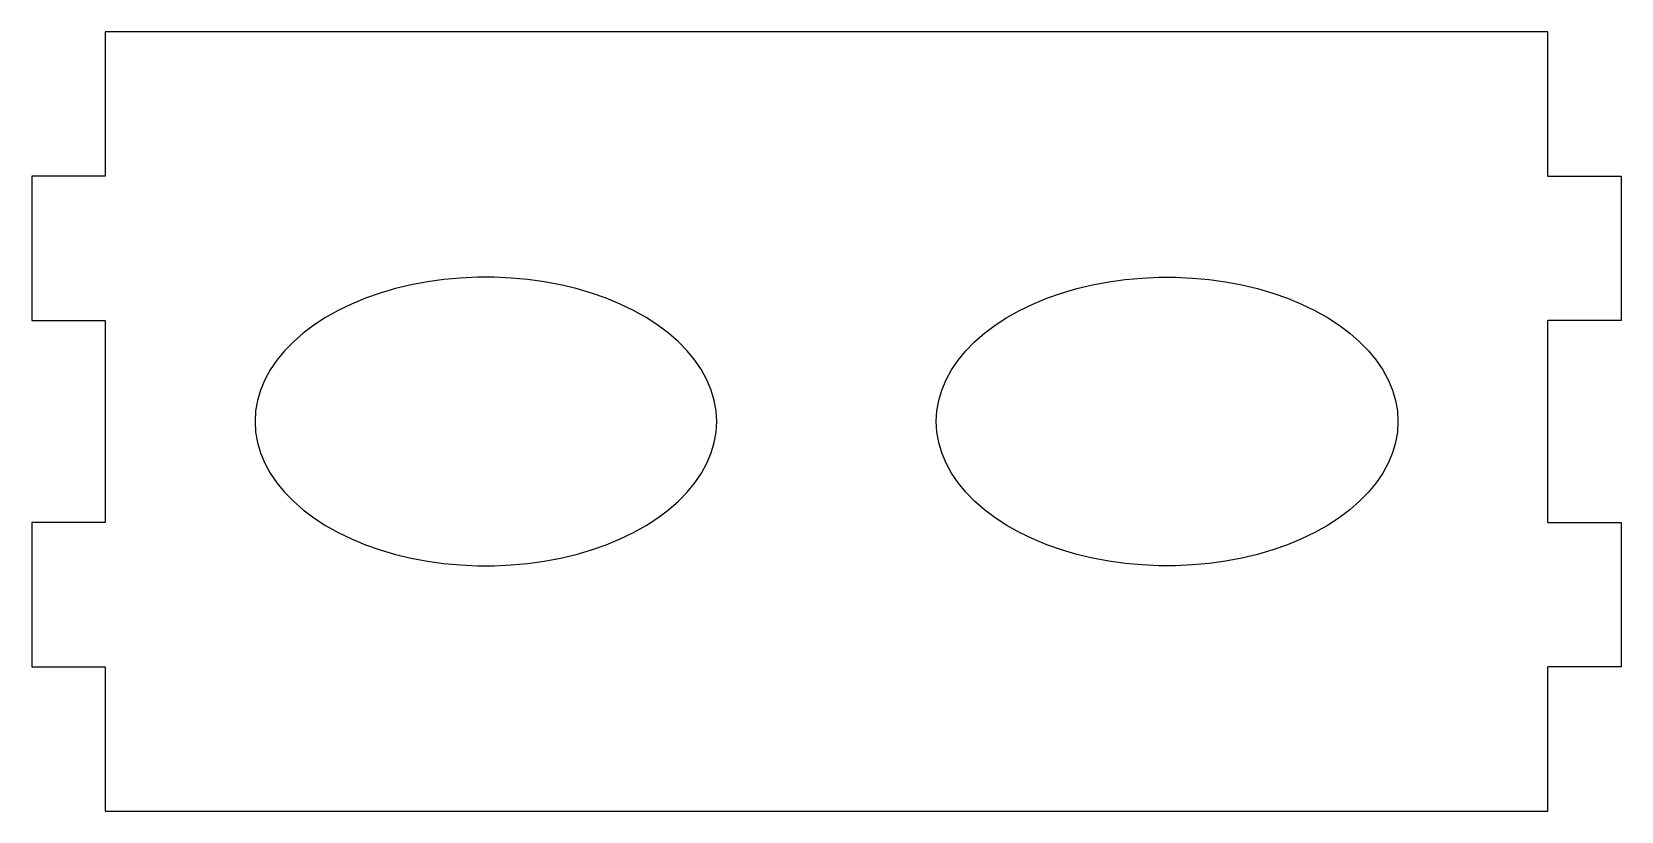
# Model space of a CAD drawing. Extents: x -1.38 to 1.38, y -0.68 to 0.68.
import ezdxf

# ---------------------------------------------------------------- set-up
doc = ezdxf.new("R2010")
doc.units = 0
doc.header["$MEASUREMENT"] = 0
doc.layers.get('0').update_dxf_attribs({"linetype": 'CONTINUOUS'})

msp = doc.modelspace()

# ---------------------------------------------------------------- linework, layer by layer
at = {"color": 7, "linetype": 'CONTINUOUS'}
for p, q in [((-1.25, 0.675), (-1.25, 0.425)), ((1.25, 0.675), (-1.25, 0.675)), ((1.25, 0.425), (1.25, 0.675)), ((-1.377, 0.425), (-1.377, 0.175)), ((-1.25, 0.425), (-1.377, 0.425)), ((1.25, 0.425), (1.377, 0.425)), ((1.377, 0.425), (1.377, 0.175)), ((-1.377, 0.175), (-1.25, 0.175)), ((-1.25, 0.175), (-1.25, -0.175)), ((1.377, 0.175), (1.25, 0.175)), ((1.25, -0.175), (1.25, 0.175)), ((-1.377, -0.175), (-1.377, -0.425)), ((-1.25, -0.175), (-1.377, -0.175)), ((1.25, -0.175), (1.377, -0.175)), ((1.377, -0.175), (1.377, -0.425)), ((-1.377, -0.425), (-1.25, -0.425)), ((-1.25, -0.425), (-1.25, -0.675)), ((1.377, -0.425), (1.25, -0.425)), ((1.25, -0.675), (1.25, -0.425)), ((-1.25, -0.675), (1.25, -0.675))]:
    msp.add_line(p, q, dxfattribs=at)
at = {"color": 7, "linetype": 'CONTINUOUS', "flags": 128}
for points in [[(-0.1902, 0), (-0.1913, 0.0182), (-0.1945, 0.0364), (-0.1998, 0.0544), (-0.2072, 0.072), (-0.2166, 0.0893), (-0.2281, 0.1061), (-0.2414, 0.1224), (-0.2566, 0.1379), (-0.2736, 0.1528), (-0.2923, 0.1668), (-0.3126, 0.18), (-0.3344, 0.1922), (-0.3575, 0.2033), (-0.3819, 0.2134), (-0.4073, 0.2223), (-0.4338, 0.2301), (-0.4611, 0.2366), (-0.4891, 0.2419), (-0.5176, 0.2458), (-0.5465, 0.2485), (-0.5756, 0.2498), (-0.6049, 0.2498), (-0.634, 0.2485), (-0.6629, 0.2458), (-0.6914, 0.2419), (-0.7194, 0.2366), (-0.7467, 0.2301), (-0.7731, 0.2223), (-0.7986, 0.2134), (-0.823, 0.2033), (-0.8461, 0.1922), (-0.8679, 0.18), (-0.8882, 0.1668), (-0.9068, 0.1528), (-0.9238, 0.1379), (-0.9391, 0.1224), (-0.9524, 0.1061), (-0.9638, 0.0893), (-0.9733, 0.072), (-0.9807, 0.0544), (-0.986, 0.0364), (-0.9892, 0.0182), (-0.9902, 0), (-0.9892, -0.0182), (-0.986, -0.0364), (-0.9807, -0.0544), (-0.9733, -0.072), (-0.9638, -0.0893), (-0.9524, -0.1061), (-0.9391, -0.1224), (-0.9238, -0.1379), (-0.9068, -0.1528), (-0.8882, -0.1668), (-0.8679, -0.18), (-0.8461, -0.1922), (-0.823, -0.2033), (-0.7986, -0.2134), (-0.7731, -0.2223), (-0.7467, -0.2301), (-0.7194, -0.2366), (-0.6914, -0.2419), (-0.6629, -0.2458), (-0.634, -0.2485), (-0.6049, -0.2498), (-0.5756, -0.2498), (-0.5465, -0.2485), (-0.5176, -0.2458), (-0.4891, -0.2419), (-0.4611, -0.2366), (-0.4338, -0.2301), (-0.4073, -0.2223), (-0.3819, -0.2134), (-0.3575, -0.2033), (-0.3344, -0.1922), (-0.3126, -0.18), (-0.2923, -0.1668), (-0.2736, -0.1528), (-0.2566, -0.1379), (-0.2414, -0.1224), (-0.2281, -0.1061), (-0.2166, -0.0893), (-0.2072, -0.072), (-0.1998, -0.0544), (-0.1945, -0.0364), (-0.1913, -0.0182), (-0.1902, 0)], [(0.1902, 0), (0.1913, 0.0182), (0.1945, 0.0364), (0.1998, 0.0544), (0.2072, 0.072), (0.2166, 0.0893), (0.2281, 0.1061), (0.2414, 0.1224), (0.2566, 0.1379), (0.2736, 0.1528), (0.2923, 0.1668), (0.3126, 0.18), (0.3344, 0.1922), (0.3575, 0.2033), (0.3819, 0.2134), (0.4073, 0.2223), (0.4338, 0.2301), (0.4611, 0.2366), (0.4891, 0.2419), (0.5176, 0.2458), (0.5465, 0.2485), (0.5756, 0.2498), (0.6049, 0.2498), (0.634, 0.2485), (0.6629, 0.2458), (0.6914, 0.2419), (0.7194, 0.2366), (0.7467, 0.2301), (0.7731, 0.2223), (0.7986, 0.2134), (0.823, 0.2033), (0.8461, 0.1922), (0.8679, 0.18), (0.8882, 0.1668), (0.9068, 0.1528), (0.9238, 0.1379), (0.9391, 0.1224), (0.9524, 0.1061), (0.9638, 0.0893), (0.9733, 0.072), (0.9807, 0.0544), (0.986, 0.0364), (0.9892, 0.0182), (0.9902, 0), (0.9892, -0.0182), (0.986, -0.0364), (0.9807, -0.0544), (0.9733, -0.072), (0.9638, -0.0893), (0.9524, -0.1061), (0.9391, -0.1224), (0.9238, -0.1379), (0.9068, -0.1528), (0.8882, -0.1668), (0.8679, -0.18), (0.8461, -0.1922), (0.823, -0.2033), (0.7986, -0.2134), (0.7731, -0.2223), (0.7467, -0.2301), (0.7194, -0.2366), (0.6914, -0.2419), (0.6629, -0.2458), (0.634, -0.2485), (0.6049, -0.2498), (0.5756, -0.2498), (0.5465, -0.2485), (0.5176, -0.2458), (0.4891, -0.2419), (0.4611, -0.2366), (0.4338, -0.2301), (0.4073, -0.2223), (0.3819, -0.2134), (0.3575, -0.2033), (0.3344, -0.1922), (0.3126, -0.18), (0.2923, -0.1668), (0.2736, -0.1528), (0.2566, -0.1379), (0.2414, -0.1224), (0.2281, -0.1061), (0.2166, -0.0893), (0.2072, -0.072), (0.1998, -0.0544), (0.1945, -0.0364), (0.1913, -0.0182), (0.1902, 0)]]:
    msp.add_lwpolyline(points, dxfattribs=at)

doc.saveas('drawing.dxf')
